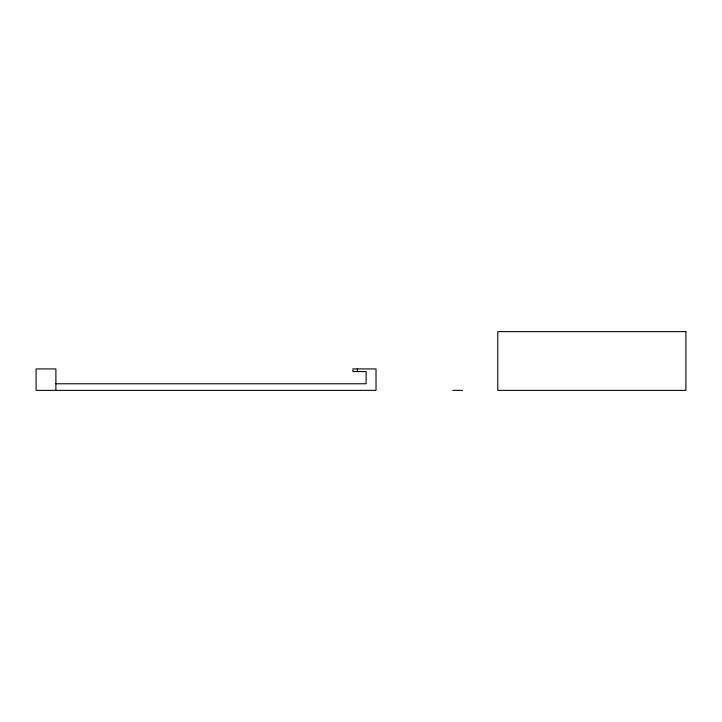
<?xml version="1.0" encoding="UTF-8"?>
<svg xmlns="http://www.w3.org/2000/svg" width="722" height="722" viewBox="0 0 722 722"><rect width="100%" height="100%" fill="white"/><g stroke="black" fill="none" stroke-linecap="round" stroke-linejoin="round"><path stroke-width="1.08" d="M55.901 383.77L366.117 383.77L366.117 371.559L352.914 371.559L352.914 368.924L376.018 368.924L376.018 390.367L36.1 390.367L36.1 368.924L55.901 368.924L55.901 390.367M452.658 390.367L462.558 390.367M357.336 368.924L357.336 371.559M685.9 331.633L497.792 331.633L497.792 390.367L685.9 390.367L685.9 331.633"/></g></svg>
